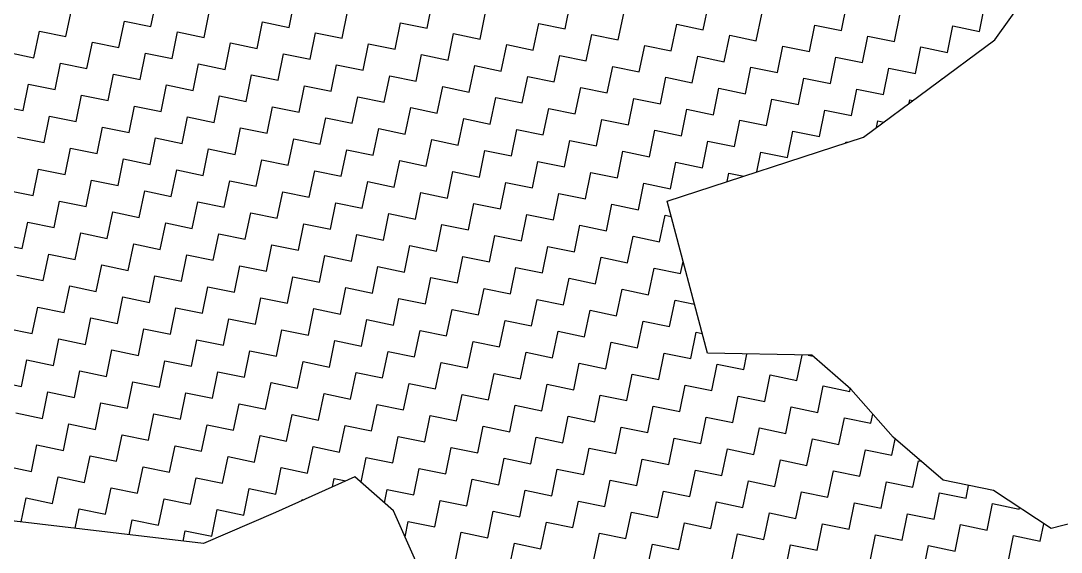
# Model space of a CAD drawing. Header units: metres. Extents: x 280043 to 281054, y 2047152 to 2048652.
# Drawn here: x 280543.5 to 280638.7, y 2048256.5 to 2048305.2 of the extents above; entities that cross this region are included whole.
import ezdxf

# ---------------------------------------------------------------- set-up
doc = ezdxf.new("R2010")
doc.units = ezdxf.units.M
doc.layers.add('POLY_HATCH', color=12, linetype='Continuous')

msp = doc.modelspace()

# ---------------------------------------------------------------- linework, layer by layer
at = {"layer": 'POLY_HATCH'}
for p, q in [((280632.606, 2048303.4), (280641.88, 2048316.444)), ((280620.597, 2048294.508), (280632.606, 2048303.4)), ((280602.627, 2048288.641), (280620.597, 2048294.508)), ((280606.341, 2048274.714), (280602.627, 2048288.641)), ((280615.883, 2048274.541), (280606.341, 2048274.714)), ((280619.429, 2048271.417), (280615.883, 2048274.541)), ((280623.313, 2048267.027), (280619.429, 2048271.417)), ((280627.889, 2048263.093), (280623.313, 2048267.027)), ((280574.082, 2048263.416), (280566.819, 2048260.127)), ((280577.628, 2048260.292), (280574.082, 2048263.416)), ((280632.483, 2048262.146), (280627.889, 2048263.093)), ((280637.751, 2048258.667), (280632.483, 2048262.146)), ((280560.249, 2048257.294), (280532.788, 2048260.561)), ((280566.819, 2048260.127), (280560.249, 2048257.294)), ((280579.671, 2048255.683), (280577.628, 2048260.292)), ((280642.818, 2048260.015), (280637.751, 2048258.667))]:
    msp.add_line(p, q, dxfattribs=at)
at = {"layer": 'POLY_HATCH', "linetype": 'Continuous'}
for p, q in [((280555.441, 2048304.629), (280555.941, 2048307.055)), ((280568.066, 2048304.555), (280568.566, 2048306.98)), ((280580.691, 2048304.481), (280581.191, 2048306.906)), ((280593.317, 2048304.406), (280593.817, 2048306.831)), ((280605.942, 2048304.332), (280606.442, 2048306.757)), ((280618.567, 2048304.257), (280619.067, 2048306.682)), ((280631.193, 2048304.183), (280631.693, 2048306.608)), ((280547.666, 2048303.704), (280548.166, 2048306.129)), ((280560.291, 2048303.63), (280560.791, 2048306.055)), ((280572.916, 2048303.555), (280573.416, 2048305.98)), ((280585.542, 2048303.481), (280586.042, 2048305.906)), ((280598.167, 2048303.406), (280598.667, 2048305.831)), ((280610.792, 2048303.332), (280611.292, 2048305.757)), ((280623.418, 2048303.257), (280623.917, 2048305.683)), ((280552.516, 2048302.704), (280553.016, 2048305.129)), ((280553.016, 2048305.129), (280555.441, 2048304.629)), ((280565.141, 2048302.63), (280565.641, 2048305.055)), ((280565.641, 2048305.055), (280568.066, 2048304.555)), ((280577.766, 2048302.555), (280578.266, 2048304.98)), ((280578.266, 2048304.98), (280580.691, 2048304.481)), ((280590.392, 2048302.481), (280590.892, 2048304.906)), ((280590.892, 2048304.906), (280593.317, 2048304.406)), ((280603.017, 2048302.407), (280603.517, 2048304.832)), ((280603.517, 2048304.832), (280605.942, 2048304.332)), ((280615.642, 2048302.332), (280616.142, 2048304.757)), ((280616.142, 2048304.757), (280618.567, 2048304.257)), ((280628.268, 2048302.258), (280628.768, 2048304.683)), ((280628.768, 2048304.683), (280631.193, 2048304.183)), ((280544.741, 2048301.779), (280545.241, 2048304.204)), ((280545.241, 2048304.204), (280547.666, 2048303.704)), ((280557.366, 2048301.704), (280557.866, 2048304.13)), ((280557.866, 2048304.13), (280560.291, 2048303.63)), ((280569.991, 2048301.63), (280570.491, 2048304.055)), ((280570.491, 2048304.055), (280572.916, 2048303.555)), ((280582.617, 2048301.556), (280583.117, 2048303.981)), ((280583.117, 2048303.981), (280585.542, 2048303.481)), ((280595.242, 2048301.481), (280595.742, 2048303.906)), ((280595.742, 2048303.906), (280598.167, 2048303.406)), ((280607.867, 2048301.407), (280608.367, 2048303.832)), ((280608.367, 2048303.832), (280610.792, 2048303.332)), ((280620.493, 2048301.332), (280620.992, 2048303.757)), ((280620.992, 2048303.757), (280623.418, 2048303.257)), ((280549.591, 2048300.779), (280550.091, 2048303.204)), ((280550.091, 2048303.204), (280552.516, 2048302.704)), ((280562.216, 2048300.705), (280562.716, 2048303.13)), ((280562.716, 2048303.13), (280565.141, 2048302.63)), ((280574.841, 2048300.63), (280575.341, 2048303.055)), ((280575.341, 2048303.055), (280577.766, 2048302.555)), ((280587.467, 2048300.556), (280587.967, 2048302.981)), ((280587.967, 2048302.981), (280590.392, 2048302.481)), ((280600.092, 2048300.481), (280600.592, 2048302.906)), ((280600.592, 2048302.906), (280603.017, 2048302.407)), ((280612.717, 2048300.407), (280613.217, 2048302.832)), ((280613.217, 2048302.832), (280615.642, 2048302.332)), ((280625.343, 2048300.332), (280625.843, 2048302.758)), ((280625.843, 2048302.758), (280628.268, 2048302.258)), ((280542.316, 2048302.279), (280544.741, 2048301.779)), ((280554.441, 2048299.779), (280554.941, 2048302.204)), ((280554.941, 2048302.204), (280557.366, 2048301.704)), ((280567.066, 2048299.705), (280567.566, 2048302.13)), ((280567.566, 2048302.13), (280569.991, 2048301.63)), ((280579.692, 2048299.63), (280580.192, 2048302.055)), ((280580.192, 2048302.055), (280582.617, 2048301.556)), ((280592.317, 2048299.556), (280592.817, 2048301.981)), ((280592.817, 2048301.981), (280595.242, 2048301.481)), ((280604.942, 2048299.482), (280605.442, 2048301.907)), ((280605.442, 2048301.907), (280607.867, 2048301.407)), ((280617.568, 2048299.407), (280618.067, 2048301.832)), ((280618.067, 2048301.832), (280620.493, 2048301.332)), ((280546.666, 2048298.854), (280547.166, 2048301.279)), ((280547.166, 2048301.279), (280549.591, 2048300.779)), ((280559.291, 2048298.779), (280559.791, 2048301.205)), ((280559.791, 2048301.205), (280562.216, 2048300.705)), ((280571.916, 2048298.705), (280572.416, 2048301.13)), ((280572.416, 2048301.13), (280574.841, 2048300.63)), ((280584.542, 2048298.631), (280585.042, 2048301.056)), ((280585.042, 2048301.056), (280587.467, 2048300.556)), ((280597.167, 2048298.556), (280597.667, 2048300.981)), ((280597.667, 2048300.981), (280600.092, 2048300.481)), ((280609.792, 2048298.482), (280610.292, 2048300.907)), ((280610.292, 2048300.907), (280612.717, 2048300.407)), ((280622.418, 2048298.407), (280622.918, 2048300.832)), ((280622.918, 2048300.832), (280625.343, 2048300.332)), ((280551.516, 2048297.854), (280552.016, 2048300.279)), ((280552.016, 2048300.279), (280554.441, 2048299.779)), ((280564.141, 2048297.78), (280564.641, 2048300.205)), ((280564.641, 2048300.205), (280567.066, 2048299.705)), ((280576.767, 2048297.705), (280577.267, 2048300.13)), ((280577.267, 2048300.13), (280579.692, 2048299.63)), ((280589.392, 2048297.631), (280589.892, 2048300.056)), ((280589.892, 2048300.056), (280592.317, 2048299.556)), ((280602.017, 2048297.556), (280602.517, 2048299.981)), ((280602.517, 2048299.981), (280604.942, 2048299.482)), ((280614.643, 2048297.482), (280615.142, 2048299.907)), ((280615.142, 2048299.907), (280617.568, 2048299.407)), ((280627.764, 2048299.815), (280627.768, 2048299.833)), ((280627.768, 2048299.833), (280627.784, 2048299.829)), ((280543.741, 2048296.929), (280544.241, 2048299.354)), ((280544.241, 2048299.354), (280546.666, 2048298.854)), ((280556.366, 2048296.854), (280556.866, 2048299.279)), ((280556.866, 2048299.279), (280559.291, 2048298.779)), ((280568.992, 2048296.78), (280569.491, 2048299.205)), ((280569.491, 2048299.205), (280571.916, 2048298.705)), ((280581.617, 2048296.705), (280582.117, 2048299.131)), ((280582.117, 2048299.131), (280584.542, 2048298.631)), ((280594.242, 2048296.631), (280594.742, 2048299.056)), ((280594.742, 2048299.056), (280597.167, 2048298.556)), ((280606.867, 2048296.557), (280607.367, 2048298.982)), ((280607.367, 2048298.982), (280609.792, 2048298.482)), ((280619.493, 2048296.482), (280619.993, 2048298.907)), ((280619.993, 2048298.907), (280622.418, 2048298.407)), ((280548.591, 2048295.929), (280549.091, 2048298.354)), ((280549.091, 2048298.354), (280551.516, 2048297.854)), ((280561.216, 2048295.855), (280561.716, 2048298.28)), ((280561.716, 2048298.28), (280564.141, 2048297.78)), ((280573.842, 2048295.78), (280574.342, 2048298.205)), ((280574.342, 2048298.205), (280576.767, 2048297.705)), ((280586.467, 2048295.706), (280586.967, 2048298.131)), ((280586.967, 2048298.131), (280589.392, 2048297.631)), ((280599.092, 2048295.631), (280599.592, 2048298.056)), ((280599.592, 2048298.056), (280602.017, 2048297.556)), ((280611.718, 2048295.557), (280612.218, 2048297.982)), ((280612.218, 2048297.982), (280614.643, 2048297.482)), ((280624.781, 2048297.606), (280624.843, 2048297.907)), ((280624.843, 2048297.907), (280625.113, 2048297.852)), ((280541.316, 2048297.429), (280543.741, 2048296.929)), ((280553.441, 2048294.929), (280553.941, 2048297.354)), ((280553.941, 2048297.354), (280556.366, 2048296.854)), ((280566.067, 2048294.855), (280566.566, 2048297.28)), ((280566.566, 2048297.28), (280568.992, 2048296.78)), ((280578.692, 2048294.78), (280579.192, 2048297.205)), ((280579.192, 2048297.205), (280581.617, 2048296.705)), ((280591.317, 2048294.706), (280591.817, 2048297.131)), ((280591.817, 2048297.131), (280594.242, 2048296.631)), ((280603.942, 2048294.631), (280604.442, 2048297.056)), ((280604.442, 2048297.056), (280606.867, 2048296.557)), ((280616.568, 2048294.557), (280617.068, 2048296.982)), ((280617.068, 2048296.982), (280619.493, 2048296.482)), ((280545.666, 2048294.004), (280546.166, 2048296.429)), ((280546.166, 2048296.429), (280548.591, 2048295.929)), ((280558.291, 2048293.929), (280558.791, 2048296.354)), ((280558.791, 2048296.354), (280561.216, 2048295.855)), ((280570.917, 2048293.855), (280571.417, 2048296.28)), ((280571.417, 2048296.28), (280573.842, 2048295.78)), ((280583.542, 2048293.78), (280584.042, 2048296.206)), ((280584.042, 2048296.206), (280586.467, 2048295.706)), ((280596.167, 2048293.706), (280596.667, 2048296.131)), ((280596.667, 2048296.131), (280599.092, 2048295.631)), ((280608.793, 2048293.632), (280609.293, 2048296.057)), ((280609.293, 2048296.057), (280611.718, 2048295.557)), ((280621.797, 2048295.397), (280621.918, 2048295.982)), ((280621.918, 2048295.982), (280622.442, 2048295.874)), ((280550.516, 2048293.004), (280551.016, 2048295.429)), ((280551.016, 2048295.429), (280553.441, 2048294.929)), ((280563.142, 2048292.93), (280563.641, 2048295.355)), ((280563.641, 2048295.355), (280566.067, 2048294.855)), ((280575.767, 2048292.855), (280576.267, 2048295.28)), ((280576.267, 2048295.28), (280578.692, 2048294.78)), ((280588.392, 2048292.781), (280588.892, 2048295.206)), ((280588.892, 2048295.206), (280591.317, 2048294.706)), ((280601.017, 2048292.706), (280601.517, 2048295.131)), ((280601.517, 2048295.131), (280603.942, 2048294.631)), ((280613.643, 2048292.632), (280614.143, 2048295.057)), ((280614.143, 2048295.057), (280616.568, 2048294.557)), ((280543.241, 2048294.504), (280545.666, 2048294.004)), ((280555.366, 2048292.004), (280555.866, 2048294.429)), ((280555.866, 2048294.429), (280558.291, 2048293.929)), ((280567.992, 2048291.93), (280568.492, 2048294.355)), ((280568.492, 2048294.355), (280570.917, 2048293.855)), ((280580.617, 2048291.855), (280581.117, 2048294.28)), ((280581.117, 2048294.28), (280583.542, 2048293.78)), ((280593.242, 2048291.781), (280593.742, 2048294.206)), ((280593.742, 2048294.206), (280596.167, 2048293.706)), ((280605.868, 2048291.706), (280606.368, 2048294.131)), ((280606.368, 2048294.131), (280608.793, 2048293.632)), ((280618.977, 2048293.979), (280618.993, 2048294.057)), ((280618.993, 2048294.057), (280619.129, 2048294.029)), ((280547.591, 2048291.079), (280548.091, 2048293.504)), ((280548.091, 2048293.504), (280550.516, 2048293.004)), ((280560.217, 2048291.004), (280560.716, 2048293.429)), ((280560.716, 2048293.429), (280563.142, 2048292.93)), ((280572.842, 2048290.93), (280573.342, 2048293.355)), ((280573.342, 2048293.355), (280575.767, 2048292.855)), ((280585.467, 2048290.855), (280585.967, 2048293.281)), ((280585.967, 2048293.281), (280588.392, 2048292.781)), ((280598.092, 2048290.781), (280598.592, 2048293.206)), ((280598.592, 2048293.206), (280601.017, 2048292.706)), ((280610.845, 2048291.324), (280611.218, 2048293.132)), ((280611.218, 2048293.132), (280613.643, 2048292.632)), ((280552.441, 2048290.079), (280552.941, 2048292.504)), ((280552.941, 2048292.504), (280555.366, 2048292.004)), ((280565.067, 2048290.005), (280565.567, 2048292.43)), ((280565.567, 2048292.43), (280567.992, 2048291.93)), ((280577.692, 2048289.93), (280578.192, 2048292.355)), ((280578.192, 2048292.355), (280580.617, 2048291.855)), ((280590.317, 2048289.856), (280590.817, 2048292.281)), ((280590.817, 2048292.281), (280593.242, 2048291.781)), ((280602.943, 2048289.781), (280603.443, 2048292.206)), ((280603.443, 2048292.206), (280605.868, 2048291.706)), ((280544.666, 2048289.154), (280545.166, 2048291.579)), ((280545.166, 2048291.579), (280547.591, 2048291.079)), ((280557.292, 2048289.079), (280557.791, 2048291.504)), ((280557.791, 2048291.504), (280560.217, 2048291.004)), ((280569.917, 2048289.005), (280570.417, 2048291.43)), ((280570.417, 2048291.43), (280572.842, 2048290.93)), ((280582.542, 2048288.93), (280583.042, 2048291.355)), ((280583.042, 2048291.355), (280585.467, 2048290.855)), ((280595.167, 2048288.856), (280595.667, 2048291.281)), ((280595.667, 2048291.281), (280598.092, 2048290.781)), ((280608.135, 2048290.439), (280608.293, 2048291.206)), ((280608.293, 2048291.206), (280609.636, 2048290.93)), ((280549.516, 2048288.154), (280550.016, 2048290.579)), ((280550.016, 2048290.579), (280552.441, 2048290.079)), ((280562.142, 2048288.079), (280562.642, 2048290.504)), ((280562.642, 2048290.504), (280565.067, 2048290.005)), ((280574.767, 2048288.005), (280575.267, 2048290.43)), ((280575.267, 2048290.43), (280577.692, 2048289.93)), ((280587.392, 2048287.93), (280587.892, 2048290.356)), ((280587.892, 2048290.356), (280590.317, 2048289.856)), ((280600.018, 2048287.856), (280600.518, 2048290.281)), ((280600.518, 2048290.281), (280602.943, 2048289.781)), ((280542.241, 2048289.654), (280544.666, 2048289.154)), ((280554.367, 2048287.154), (280554.866, 2048289.579)), ((280554.866, 2048289.579), (280557.292, 2048289.079)), ((280566.992, 2048287.08), (280567.492, 2048289.505)), ((280567.492, 2048289.505), (280569.917, 2048289.005)), ((280579.617, 2048287.005), (280580.117, 2048289.43)), ((280580.117, 2048289.43), (280582.542, 2048288.93)), ((280592.243, 2048286.931), (280592.742, 2048289.356)), ((280592.742, 2048289.356), (280595.167, 2048288.856)), ((280546.591, 2048286.229), (280547.091, 2048288.654)), ((280547.091, 2048288.654), (280549.516, 2048288.154)), ((280559.217, 2048286.154), (280559.717, 2048288.579)), ((280559.717, 2048288.579), (280562.142, 2048288.079)), ((280571.842, 2048286.08), (280572.342, 2048288.505)), ((280572.342, 2048288.505), (280574.767, 2048288.005)), ((280584.467, 2048286.005), (280584.967, 2048288.43)), ((280584.967, 2048288.43), (280587.392, 2048287.93)), ((280597.093, 2048285.931), (280597.593, 2048288.356)), ((280597.593, 2048288.356), (280600.018, 2048287.856)), ((280551.442, 2048285.229), (280551.941, 2048287.654)), ((280551.941, 2048287.654), (280554.367, 2048287.154)), ((280564.067, 2048285.154), (280564.567, 2048287.579)), ((280564.567, 2048287.579), (280566.992, 2048287.08)), ((280576.692, 2048285.08), (280577.192, 2048287.505)), ((280577.192, 2048287.505), (280579.617, 2048287.005)), ((280589.318, 2048285.005), (280589.817, 2048287.431)), ((280589.817, 2048287.431), (280592.243, 2048286.931)), ((280601.943, 2048284.931), (280602.443, 2048287.356)), ((280602.443, 2048287.356), (280603, 2048287.241)), ((280543.666, 2048284.303), (280544.166, 2048286.729)), ((280544.166, 2048286.729), (280546.591, 2048286.229)), ((280556.292, 2048284.229), (280556.792, 2048286.654)), ((280556.792, 2048286.654), (280559.217, 2048286.154)), ((280568.917, 2048284.155), (280569.417, 2048286.58)), ((280569.417, 2048286.58), (280571.842, 2048286.08)), ((280581.542, 2048284.08), (280582.042, 2048286.505)), ((280582.042, 2048286.505), (280584.467, 2048286.005)), ((280594.168, 2048284.006), (280594.668, 2048286.431)), ((280594.668, 2048286.431), (280597.093, 2048285.931)), ((280548.517, 2048283.304), (280549.017, 2048285.729)), ((280549.017, 2048285.729), (280551.442, 2048285.229)), ((280561.142, 2048283.229), (280561.642, 2048285.654)), ((280561.642, 2048285.654), (280564.067, 2048285.154)), ((280573.767, 2048283.155), (280574.267, 2048285.58)), ((280574.267, 2048285.58), (280576.692, 2048285.08)), ((280586.393, 2048283.08), (280586.892, 2048285.505)), ((280586.892, 2048285.505), (280589.318, 2048285.005)), ((280599.018, 2048283.006), (280599.518, 2048285.431)), ((280599.518, 2048285.431), (280601.943, 2048284.931)), ((280541.241, 2048284.803), (280543.666, 2048284.303)), ((280553.367, 2048282.304), (280553.867, 2048284.729)), ((280553.867, 2048284.729), (280556.292, 2048284.229)), ((280565.992, 2048282.229), (280566.492, 2048284.654)), ((280566.492, 2048284.654), (280568.917, 2048284.155)), ((280578.617, 2048282.155), (280579.117, 2048284.58)), ((280579.117, 2048284.58), (280581.542, 2048284.08)), ((280591.243, 2048282.081), (280591.743, 2048284.506)), ((280591.743, 2048284.506), (280594.168, 2048284.006)), ((280545.592, 2048281.378), (280546.092, 2048283.804)), ((280546.092, 2048283.804), (280548.517, 2048283.304)), ((280558.217, 2048281.304), (280558.717, 2048283.729)), ((280558.717, 2048283.729), (280561.142, 2048283.229)), ((280570.842, 2048281.23), (280571.342, 2048283.655)), ((280571.342, 2048283.655), (280573.767, 2048283.155)), ((280583.468, 2048281.155), (280583.967, 2048283.58)), ((280583.967, 2048283.58), (280586.393, 2048283.08)), ((280596.093, 2048281.081), (280596.593, 2048283.506)), ((280596.593, 2048283.506), (280599.018, 2048283.006)), ((280550.442, 2048280.379), (280550.942, 2048282.804)), ((280550.942, 2048282.804), (280553.367, 2048282.304)), ((280563.067, 2048280.304), (280563.567, 2048282.729)), ((280563.567, 2048282.729), (280565.992, 2048282.229)), ((280575.692, 2048280.23), (280576.192, 2048282.655)), ((280576.192, 2048282.655), (280578.617, 2048282.155)), ((280588.318, 2048280.155), (280588.818, 2048282.58)), ((280588.818, 2048282.58), (280591.243, 2048282.081)), ((280600.943, 2048280.081), (280601.443, 2048282.506)), ((280601.443, 2048282.506), (280603.868, 2048282.006)), ((280603.868, 2048282.006), (280604.098, 2048283.123)), ((280543.167, 2048281.878), (280545.592, 2048281.378)), ((280555.292, 2048279.379), (280555.792, 2048281.804)), ((280555.792, 2048281.804), (280558.217, 2048281.304)), ((280567.917, 2048279.304), (280568.417, 2048281.729)), ((280568.417, 2048281.729), (280570.842, 2048281.23)), ((280580.543, 2048279.23), (280581.042, 2048281.655)), ((280581.042, 2048281.655), (280583.468, 2048281.155)), ((280593.168, 2048279.156), (280593.668, 2048281.581)), ((280593.668, 2048281.581), (280596.093, 2048281.081)), ((280547.517, 2048278.453), (280548.017, 2048280.879)), ((280548.017, 2048280.879), (280550.442, 2048280.379)), ((280560.142, 2048278.379), (280560.642, 2048280.804)), ((280560.642, 2048280.804), (280563.067, 2048280.304)), ((280572.767, 2048278.305), (280573.267, 2048280.73)), ((280573.267, 2048280.73), (280575.692, 2048280.23)), ((280585.393, 2048278.23), (280585.893, 2048280.655)), ((280585.893, 2048280.655), (280588.318, 2048280.155)), ((280598.018, 2048278.156), (280598.518, 2048280.581)), ((280598.518, 2048280.581), (280600.943, 2048280.081)), ((280552.367, 2048277.454), (280552.867, 2048279.879)), ((280552.867, 2048279.879), (280555.292, 2048279.379)), ((280564.992, 2048277.379), (280565.492, 2048279.804)), ((280565.492, 2048279.804), (280567.917, 2048279.304)), ((280577.618, 2048277.305), (280578.117, 2048279.73)), ((280578.117, 2048279.73), (280580.543, 2048279.23)), ((280590.243, 2048277.23), (280590.743, 2048279.655)), ((280590.743, 2048279.655), (280593.168, 2048279.156)), ((280602.868, 2048277.156), (280603.368, 2048279.581)), ((280603.368, 2048279.581), (280605.14, 2048279.216)), ((280544.592, 2048276.528), (280545.092, 2048278.953)), ((280545.092, 2048278.953), (280547.517, 2048278.453)), ((280557.217, 2048276.454), (280557.717, 2048278.879)), ((280557.717, 2048278.879), (280560.142, 2048278.379)), ((280569.842, 2048276.379), (280570.342, 2048278.804)), ((280570.342, 2048278.804), (280572.767, 2048278.305)), ((280582.468, 2048276.305), (280582.968, 2048278.73)), ((280582.968, 2048278.73), (280585.393, 2048278.23)), ((280595.093, 2048276.231), (280595.593, 2048278.656)), ((280595.593, 2048278.656), (280598.018, 2048278.156)), ((280549.442, 2048275.528), (280549.942, 2048277.954)), ((280549.942, 2048277.954), (280552.367, 2048277.454)), ((280562.067, 2048275.454), (280562.567, 2048277.879)), ((280562.567, 2048277.879), (280564.992, 2048277.379)), ((280574.693, 2048275.38), (280575.192, 2048277.805)), ((280575.192, 2048277.805), (280577.618, 2048277.305)), ((280587.318, 2048275.305), (280587.818, 2048277.73)), ((280587.818, 2048277.73), (280590.243, 2048277.23)), ((280599.943, 2048275.231), (280600.443, 2048277.656)), ((280600.443, 2048277.656), (280602.868, 2048277.156)), ((280542.167, 2048277.028), (280544.592, 2048276.528)), ((280554.292, 2048274.529), (280554.792, 2048276.954)), ((280554.792, 2048276.954), (280557.217, 2048276.454)), ((280566.917, 2048274.454), (280567.417, 2048276.879)), ((280567.417, 2048276.879), (280569.842, 2048276.379)), ((280579.543, 2048274.38), (280580.043, 2048276.805)), ((280580.043, 2048276.805), (280582.468, 2048276.305)), ((280592.168, 2048274.305), (280592.668, 2048276.73)), ((280592.668, 2048276.73), (280595.093, 2048276.231)), ((280546.517, 2048273.603), (280547.017, 2048276.028)), ((280547.017, 2048276.028), (280549.442, 2048275.528)), ((280559.142, 2048273.529), (280559.642, 2048275.954)), ((280559.642, 2048275.954), (280562.067, 2048275.454)), ((280571.768, 2048273.454), (280572.268, 2048275.88)), ((280572.268, 2048275.88), (280574.693, 2048275.38)), ((280584.393, 2048273.38), (280584.893, 2048275.805)), ((280584.893, 2048275.805), (280587.318, 2048275.305)), ((280604.793, 2048274.231), (280605.293, 2048276.656)), ((280605.293, 2048276.656), (280605.853, 2048276.541)), ((280551.367, 2048272.603), (280551.867, 2048275.029)), ((280551.867, 2048275.029), (280554.292, 2048274.529)), ((280563.992, 2048272.529), (280564.492, 2048274.954)), ((280564.492, 2048274.954), (280566.917, 2048274.454)), ((280576.618, 2048272.455), (280577.118, 2048274.88)), ((280577.118, 2048274.88), (280579.543, 2048274.38)), ((280589.243, 2048272.38), (280589.743, 2048274.805)), ((280589.743, 2048274.805), (280592.168, 2048274.305)), ((280597.018, 2048273.306), (280597.518, 2048275.731)), ((280597.518, 2048275.731), (280599.943, 2048275.231)), ((280543.592, 2048271.678), (280544.092, 2048274.103)), ((280544.092, 2048274.103), (280546.517, 2048273.603)), ((280556.217, 2048271.604), (280556.717, 2048274.029)), ((280556.717, 2048274.029), (280559.142, 2048273.529)), ((280568.843, 2048271.529), (280569.343, 2048273.954)), ((280569.343, 2048273.954), (280571.768, 2048273.454)), ((280581.468, 2048271.455), (280581.968, 2048273.88)), ((280581.968, 2048273.88), (280584.393, 2048273.38)), ((280601.868, 2048272.306), (280602.368, 2048274.731)), ((280602.368, 2048274.731), (280604.793, 2048274.231)), ((280609.644, 2048273.231), (280609.936, 2048274.649)), ((280614.494, 2048272.231), (280614.973, 2048274.558)), ((280615.519, 2048274.548), (280615.984, 2048274.452)), ((280548.442, 2048270.678), (280548.942, 2048273.103)), ((280548.942, 2048273.103), (280551.367, 2048272.603)), ((280561.067, 2048270.604), (280561.567, 2048273.029)), ((280561.567, 2048273.029), (280563.992, 2048272.529)), ((280573.693, 2048270.529), (280574.193, 2048272.955)), ((280574.193, 2048272.955), (280576.618, 2048272.455)), ((280594.093, 2048271.38), (280594.593, 2048273.805)), ((280594.593, 2048273.805), (280597.018, 2048273.306)), ((280606.719, 2048271.306), (280607.218, 2048273.731)), ((280607.218, 2048273.731), (280609.644, 2048273.231)), ((280541.167, 2048272.178), (280543.592, 2048271.678)), ((280553.292, 2048269.679), (280553.792, 2048272.104)), ((280553.792, 2048272.104), (280556.217, 2048271.604)), ((280565.918, 2048269.604), (280566.418, 2048272.029)), ((280566.418, 2048272.029), (280568.843, 2048271.529)), ((280578.543, 2048269.53), (280579.043, 2048271.955)), ((280579.043, 2048271.955), (280581.468, 2048271.455)), ((280586.318, 2048270.455), (280586.818, 2048272.88)), ((280586.818, 2048272.88), (280589.243, 2048272.38)), ((280598.943, 2048270.381), (280599.443, 2048272.806)), ((280599.443, 2048272.806), (280601.868, 2048272.306)), ((280611.569, 2048270.306), (280612.069, 2048272.731)), ((280612.069, 2048272.731), (280614.494, 2048272.231)), ((280545.517, 2048268.753), (280546.017, 2048271.178)), ((280546.017, 2048271.178), (280548.442, 2048270.678)), ((280558.142, 2048268.679), (280558.642, 2048271.104)), ((280558.642, 2048271.104), (280561.067, 2048270.604)), ((280570.768, 2048268.604), (280571.268, 2048271.029)), ((280571.268, 2048271.029), (280573.693, 2048270.529)), ((280591.168, 2048269.455), (280591.668, 2048271.88)), ((280591.668, 2048271.88), (280594.093, 2048271.38)), ((280603.794, 2048269.381), (280604.293, 2048271.806)), ((280604.293, 2048271.806), (280606.719, 2048271.306)), ((280616.419, 2048269.306), (280616.919, 2048271.731)), ((280616.919, 2048271.731), (280619.344, 2048271.231)), ((280619.344, 2048271.231), (280619.389, 2048271.452)), ((280550.367, 2048267.753), (280550.867, 2048270.178)), ((280550.867, 2048270.178), (280553.292, 2048269.679)), ((280562.993, 2048267.679), (280563.493, 2048270.104)), ((280563.493, 2048270.104), (280565.918, 2048269.604)), ((280583.393, 2048268.53), (280583.893, 2048270.955)), ((280583.893, 2048270.955), (280586.318, 2048270.455)), ((280596.018, 2048268.455), (280596.518, 2048270.88)), ((280596.518, 2048270.88), (280598.943, 2048270.381)), ((280608.644, 2048268.381), (280609.144, 2048270.806)), ((280609.144, 2048270.806), (280611.569, 2048270.306)), ((280543.092, 2048269.253), (280545.517, 2048268.753)), ((280555.218, 2048266.754), (280555.717, 2048269.179)), ((280555.717, 2048269.179), (280558.142, 2048268.679)), ((280567.843, 2048266.679), (280568.343, 2048269.104)), ((280568.343, 2048269.104), (280570.768, 2048268.604)), ((280575.618, 2048267.604), (280576.118, 2048270.03)), ((280576.118, 2048270.03), (280578.543, 2048269.53)), ((280588.243, 2048267.53), (280588.743, 2048269.955)), ((280588.743, 2048269.955), (280591.168, 2048269.455)), ((280600.869, 2048267.456), (280601.368, 2048269.881)), ((280601.368, 2048269.881), (280603.794, 2048269.381)), ((280613.494, 2048267.381), (280613.994, 2048269.806)), ((280613.994, 2048269.806), (280616.419, 2048269.306)), ((280621.269, 2048268.307), (280621.441, 2048269.143)), ((280547.442, 2048265.828), (280547.942, 2048268.253)), ((280547.942, 2048268.253), (280550.367, 2048267.753)), ((280560.068, 2048265.754), (280560.568, 2048268.179)), ((280560.568, 2048268.179), (280562.993, 2048267.679)), ((280580.468, 2048266.605), (280580.968, 2048269.03)), ((280580.968, 2048269.03), (280583.393, 2048268.53)), ((280593.093, 2048266.53), (280593.593, 2048268.955)), ((280593.593, 2048268.955), (280596.018, 2048268.455)), ((280605.719, 2048266.456), (280606.219, 2048268.881)), ((280606.219, 2048268.881), (280608.644, 2048268.381)), ((280618.344, 2048266.381), (280618.844, 2048268.806)), ((280618.844, 2048268.806), (280621.269, 2048268.307)), ((280552.293, 2048264.828), (280552.792, 2048267.253)), ((280552.792, 2048267.253), (280555.218, 2048266.754)), ((280572.693, 2048265.679), (280573.193, 2048268.104)), ((280573.193, 2048268.104), (280575.618, 2048267.604)), ((280585.318, 2048265.605), (280585.818, 2048268.03)), ((280585.818, 2048268.03), (280588.243, 2048267.53)), ((280597.944, 2048265.53), (280598.444, 2048267.955)), ((280598.444, 2048267.955), (280600.869, 2048267.456)), ((280610.569, 2048265.456), (280611.069, 2048267.881)), ((280611.069, 2048267.881), (280613.494, 2048267.381)), ((280544.517, 2048263.903), (280545.017, 2048266.328)), ((280545.017, 2048266.328), (280547.442, 2048265.828)), ((280557.143, 2048263.829), (280557.643, 2048266.254)), ((280557.643, 2048266.254), (280560.068, 2048265.754)), ((280564.918, 2048264.754), (280565.418, 2048267.179)), ((280565.418, 2048267.179), (280567.843, 2048266.679)), ((280577.543, 2048264.679), (280578.043, 2048267.105)), ((280578.043, 2048267.105), (280580.468, 2048266.605)), ((280590.168, 2048264.605), (280590.668, 2048267.03)), ((280590.668, 2048267.03), (280593.093, 2048266.53)), ((280602.794, 2048264.531), (280603.294, 2048266.956)), ((280603.294, 2048266.956), (280605.719, 2048266.456)), ((280615.419, 2048264.456), (280615.919, 2048266.881)), ((280615.919, 2048266.881), (280618.344, 2048266.381)), ((280623.194, 2048265.382), (280623.5, 2048266.866)), ((280549.368, 2048262.903), (280549.867, 2048265.328)), ((280549.867, 2048265.328), (280552.293, 2048264.828)), ((280569.768, 2048263.754), (280570.268, 2048266.179)), ((280570.268, 2048266.179), (280572.693, 2048265.679)), ((280582.393, 2048263.68), (280582.893, 2048266.105)), ((280582.893, 2048266.105), (280585.318, 2048265.605)), ((280595.019, 2048263.605), (280595.519, 2048266.03)), ((280595.519, 2048266.03), (280597.944, 2048265.53)), ((280607.644, 2048263.531), (280608.144, 2048265.956)), ((280608.144, 2048265.956), (280610.569, 2048265.456)), ((280620.269, 2048263.456), (280620.769, 2048265.881)), ((280620.769, 2048265.881), (280623.194, 2048265.382)), ((280542.092, 2048264.403), (280544.517, 2048263.903)), ((280561.993, 2048262.829), (280562.493, 2048265.254)), ((280562.493, 2048265.254), (280564.918, 2048264.754)), ((280574.651, 2048262.914), (280575.118, 2048265.179)), ((280575.118, 2048265.179), (280577.543, 2048264.679)), ((280587.243, 2048262.68), (280587.743, 2048265.105)), ((280587.743, 2048265.105), (280590.168, 2048264.605)), ((280599.869, 2048262.605), (280600.369, 2048265.03)), ((280600.369, 2048265.03), (280602.794, 2048264.531)), ((280612.494, 2048262.531), (280612.994, 2048264.956)), ((280612.994, 2048264.956), (280615.419, 2048264.456)), ((280625.119, 2048262.457), (280625.619, 2048264.882)), ((280625.619, 2048264.882), (280625.868, 2048264.83)), ((280546.443, 2048260.978), (280546.942, 2048263.403)), ((280546.942, 2048263.403), (280549.368, 2048262.903)), ((280554.218, 2048261.903), (280554.718, 2048264.328)), ((280554.718, 2048264.328), (280557.143, 2048263.829)), ((280566.843, 2048261.829), (280567.343, 2048264.254)), ((280567.343, 2048264.254), (280569.768, 2048263.754)), ((280579.468, 2048261.754), (280579.968, 2048264.18)), ((280579.968, 2048264.18), (280582.393, 2048263.68)), ((280592.094, 2048261.68), (280592.594, 2048264.105)), ((280592.594, 2048264.105), (280595.019, 2048263.605)), ((280604.719, 2048261.606), (280605.219, 2048264.031)), ((280605.219, 2048264.031), (280607.644, 2048263.531)), ((280617.344, 2048261.531), (280617.844, 2048263.956)), ((280617.844, 2048263.956), (280620.269, 2048263.456)), ((280559.068, 2048260.904), (280559.568, 2048263.329)), ((280559.568, 2048263.329), (280561.993, 2048262.829)), ((280572.035, 2048262.489), (280572.193, 2048263.254)), ((280572.193, 2048263.254), (280573.245, 2048263.037)), ((280584.318, 2048260.755), (280584.818, 2048263.18)), ((280584.818, 2048263.18), (280587.243, 2048262.68)), ((280596.944, 2048260.68), (280597.444, 2048263.105)), ((280597.444, 2048263.105), (280599.869, 2048262.605)), ((280609.569, 2048260.606), (280610.069, 2048263.031)), ((280610.069, 2048263.031), (280612.494, 2048262.531)), ((280622.194, 2048260.531), (280622.694, 2048262.956)), ((280622.694, 2048262.956), (280625.119, 2048262.457)), ((280629.97, 2048261.457), (280630.208, 2048262.615)), ((280543.564, 2048259.279), (280544.017, 2048261.478)), ((280544.017, 2048261.478), (280546.443, 2048260.978)), ((280551.293, 2048259.978), (280551.793, 2048262.403)), ((280551.793, 2048262.403), (280554.218, 2048261.903)), ((280563.918, 2048259.904), (280564.418, 2048262.329)), ((280564.418, 2048262.329), (280566.843, 2048261.829)), ((280576.791, 2048261.029), (280577.043, 2048262.254)), ((280577.043, 2048262.254), (280579.468, 2048261.754)), ((280589.169, 2048259.755), (280589.669, 2048262.18)), ((280589.669, 2048262.18), (280592.094, 2048261.68)), ((280601.794, 2048259.68), (280602.294, 2048262.106)), ((280602.294, 2048262.106), (280604.719, 2048261.606)), ((280614.419, 2048259.606), (280614.919, 2048262.031)), ((280614.919, 2048262.031), (280617.344, 2048261.531)), ((280627.045, 2048259.532), (280627.544, 2048261.957)), ((280627.544, 2048261.957), (280629.97, 2048261.457)), ((280556.143, 2048258.978), (280556.643, 2048261.403)), ((280556.643, 2048261.403), (280559.068, 2048260.904)), ((280569.247, 2048261.227), (280569.268, 2048261.329)), ((280569.268, 2048261.329), (280569.409, 2048261.3)), ((280581.393, 2048258.83), (280581.893, 2048261.255)), ((280581.893, 2048261.255), (280584.318, 2048260.755)), ((280594.019, 2048258.755), (280594.519, 2048261.18)), ((280594.519, 2048261.18), (280596.944, 2048260.68)), ((280606.644, 2048258.681), (280607.144, 2048261.106)), ((280607.144, 2048261.106), (280609.569, 2048260.606)), ((280619.269, 2048258.606), (280619.769, 2048261.031)), ((280619.769, 2048261.031), (280622.194, 2048260.531)), ((280631.895, 2048258.532), (280632.395, 2048260.957)), ((280632.395, 2048260.957), (280634.82, 2048260.457)), ((280634.82, 2048260.457), (280634.846, 2048260.585)), ((280548.499, 2048258.692), (280548.868, 2048260.478)), ((280548.868, 2048260.478), (280551.293, 2048259.978)), ((280560.993, 2048257.979), (280561.493, 2048260.404)), ((280561.493, 2048260.404), (280563.918, 2048259.904)), ((280586.244, 2048257.83), (280586.744, 2048260.255)), ((280586.744, 2048260.255), (280589.169, 2048259.755)), ((280598.869, 2048257.755), (280599.369, 2048260.18)), ((280599.369, 2048260.18), (280601.794, 2048259.68)), ((280611.494, 2048257.681), (280611.994, 2048260.106)), ((280611.994, 2048260.106), (280614.419, 2048259.606)), ((280624.12, 2048257.606), (280624.619, 2048260.031)), ((280624.619, 2048260.031), (280627.045, 2048259.532)), ((280553.435, 2048258.105), (280553.718, 2048259.478)), ((280553.718, 2048259.478), (280556.143, 2048258.978)), ((280578.678, 2048257.922), (280578.968, 2048259.329)), ((280578.968, 2048259.329), (280581.393, 2048258.83)), ((280591.094, 2048256.83), (280591.594, 2048259.255)), ((280591.594, 2048259.255), (280594.019, 2048258.755)), ((280603.719, 2048256.755), (280604.219, 2048259.181)), ((280604.219, 2048259.181), (280606.644, 2048258.681)), ((280616.344, 2048256.681), (280616.844, 2048259.106)), ((280616.844, 2048259.106), (280619.269, 2048258.606)), ((280628.97, 2048256.607), (280629.47, 2048259.032)), ((280629.47, 2048259.032), (280631.895, 2048258.532)), ((280636.745, 2048257.532), (280637.071, 2048259.116)), ((280558.37, 2048257.517), (280558.568, 2048258.478)), ((280558.568, 2048258.478), (280560.993, 2048257.979)), ((280583.319, 2048255.905), (280583.819, 2048258.33)), ((280583.819, 2048258.33), (280586.244, 2048257.83)), ((280595.944, 2048255.83), (280596.444, 2048258.255)), ((280596.444, 2048258.255), (280598.869, 2048257.755)), ((280608.569, 2048255.756), (280609.069, 2048258.181)), ((280609.069, 2048258.181), (280611.494, 2048257.681)), ((280621.195, 2048255.681), (280621.695, 2048258.106)), ((280621.695, 2048258.106), (280624.12, 2048257.606)), ((280633.82, 2048255.607), (280634.32, 2048258.032)), ((280634.32, 2048258.032), (280636.745, 2048257.532)), ((280588.169, 2048254.905), (280588.669, 2048257.33)), ((280588.669, 2048257.33), (280591.094, 2048256.83)), ((280600.794, 2048254.83), (280601.294, 2048257.255)), ((280601.294, 2048257.255), (280603.719, 2048256.755)), ((280613.419, 2048254.756), (280613.919, 2048257.181)), ((280613.919, 2048257.181), (280616.344, 2048256.681)), ((280626.045, 2048254.681), (280626.545, 2048257.106)), ((280626.545, 2048257.106), (280628.97, 2048256.607))]:
    msp.add_line(p, q, dxfattribs=at)

doc.saveas('drawing.dxf')
